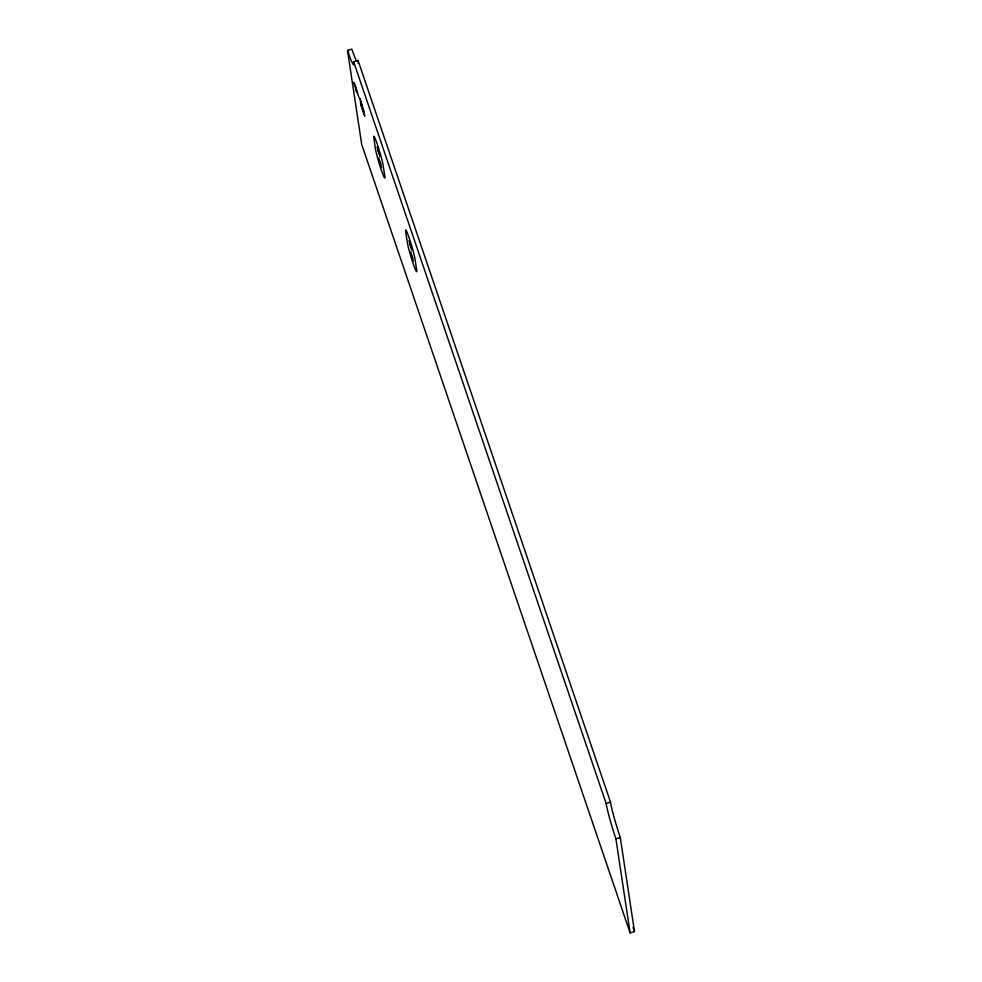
<?xml version="1.0" encoding="UTF-8"?>
<svg xmlns="http://www.w3.org/2000/svg" width="982" height="982" viewBox="0 0 982 982"><rect width="100%" height="100%" fill="white"/><g stroke="black" fill="none" stroke-linecap="round" stroke-linejoin="round"><path stroke-width="1.47" d="M347.505 50.426A27.471 1.939 73.2 0 0 353.655 61.792L358.037 60.479L610.509 802.122A27.471 1.939 73.2 0 0 620.293 837.536L634.495 931.574L630.113 932.9L361.707 144.464L347.505 50.426L351.887 49.1A27.471 1.939 73.2 0 0 356.527 61.228M353.655 61.792L606.139 803.448L610.509 802.122M630.113 932.9L615.923 838.861L620.293 837.536M377.653 150.16L379.31 153.229M379.31 161.183L380.967 164.252M409.506 243.745L411.163 246.813M411.176 254.768L412.833 257.824M364.224 112.218L359.854 98.384L362.002 105.602M356.405 89.914L359.105 97.856M360.32 101.968L364.838 116.232L360.738 104.743M633.009 927.217L634.495 931.574M409.015 240.516L411.654 250.042M410.685 251.527L413.312 261.065M377.162 146.932L379.788 156.469M378.819 157.942L381.458 167.48M358.037 60.479A27.471 1.939 73.2 0 1 358.123 63.29M615.923 838.861A27.471 1.939 73.2 0 1 606.139 803.448M356.061 87.644L353.79 82.267L356.748 92.185L356.061 87.644M416.65 269.952L414.981 258.929A16.031 1.129 73.2 0 0 409.273 238.27A16.031 1.129 73.2 0 0 405.689 231.629L407.358 242.652A16.031 1.129 73.2 0 0 413.054 263.311A16.031 1.129 73.2 0 0 416.65 269.952M384.784 176.367L383.127 165.344A16.031 1.129 73.2 0 0 377.419 144.685A16.031 1.129 73.2 0 0 373.835 138.045L375.492 149.068A16.031 1.129 73.2 0 0 381.2 169.726A16.031 1.129 73.2 0 0 384.784 176.367"/></g></svg>
